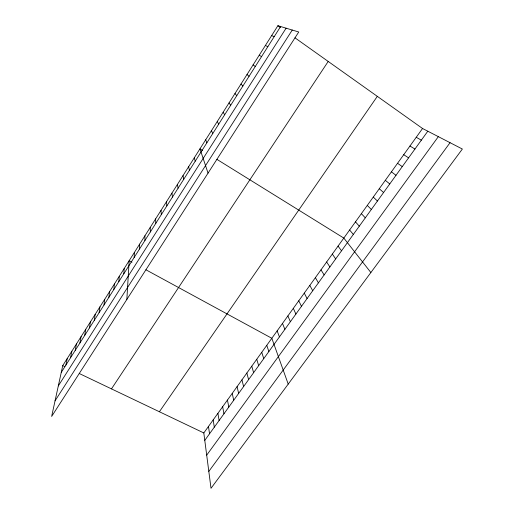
<?xml version="1.0" encoding="UTF-8"?>
<svg xmlns="http://www.w3.org/2000/svg" width="514" height="514" viewBox="0 0 514 514"><rect width="100%" height="100%" fill="white"/><g stroke="black" fill="none" stroke-linecap="round" stroke-linejoin="round"><path stroke-width="0.77" d="M144.909 240.507L144.922 235.785M139.525 249.001L139.635 244.137M134.173 257.43L134.385 252.432M126.849 299.45L129.175 260.669L131.976 262.191M123.823 273.756L124.221 268.494M118.811 281.653L119.299 276.269M113.838 289.498L114.41 283.991M108.891 297.291L109.559 291.656M103.982 305.033L104.734 299.276M99.112 312.718L99.947 306.845M94.268 320.351L95.186 314.362M89.455 327.932L90.458 321.828M84.681 335.469L85.761 329.249M79.933 342.954L81.096 336.619M75.217 350.381L76.464 343.943M70.534 357.77L71.857 351.216M65.882 365.101L67.283 358.444M62.74 365.627L51.638 416.462L298.743 32.003L277.907 25.7L62.74 365.627L64.809 366.611M61.262 372.393L280.631 26.522M58.313 385.905L286.112 28.18M55.049 400.849L292.254 30.037M111.474 388.886L328.208 61.449M159.391 411.753L377.315 96.356M203.814 432.949L422.547 128.5L462.362 149.034L211.01 488.3L203.814 432.949L79.24 373.498M204.778 440.376L427.802 131.211M206.699 455.147L438.339 136.647M208.812 471.402L450.058 142.686M271.63 35.614L274.219 36.635M265.404 45.45L267.852 46.671M145.905 269.773L271.829 338.283L288.213 384.093M416.231 137.289L421.345 140.161M409.96 146.021L414.939 149.041M259.229 55.21L261.536 56.624M202.574 150.467L199.959 148.842L208.041 173.122M216.882 159.34L343.821 238.078L370.87 272.523M403.734 154.688L408.579 157.862M397.547 163.291L402.263 166.613M277.907 25.7L280.355 27.441M294.978 37.83L422.547 128.5M253.094 64.899L255.272 66.505M391.411 171.837L395.992 175.306M385.314 180.318L389.766 183.935M379.261 188.741L383.585 192.506M247.009 74.511L249.059 76.303M373.254 197.106L377.449 201.013M367.285 205.414L371.359 209.455M240.976 84.045L242.891 86.024M361.355 213.663L365.306 217.84M355.47 221.862L359.299 226.173M349.623 229.996L353.336 234.442M234.982 93.516L236.768 95.675M338.058 246.103L341.534 250.806M229.032 102.909L230.696 105.248M332.327 254.07L335.687 258.902M326.641 261.986L329.892 266.946M320.993 269.85L324.128 274.932M223.134 112.238L224.669 114.75M315.384 277.656L318.404 282.861M309.807 285.418L312.724 290.738M217.274 121.49L218.694 124.182M304.275 293.121L307.083 298.557M298.775 300.774L301.474 306.331M293.314 308.374L295.91 314.048M211.46 130.678L212.757 133.537M287.891 315.93L290.378 321.713M282.501 323.428L284.884 329.326M205.69 139.795L206.866 142.821M277.142 330.881L279.43 336.888M266.772 345.324L268.861 351.537M261.748 352.315L263.746 358.631M256.756 359.267L258.658 365.679M194.273 157.824L195.224 161.184M251.789 366.174L253.608 372.689M246.861 373.036L248.59 379.647M241.959 379.859L243.597 386.567M188.632 166.742L189.46 170.262M237.089 386.637L238.637 393.435M232.244 393.377L233.709 400.271M227.439 400.072L228.814 407.056M183.023 175.595L183.749 179.27M222.652 406.728L223.95 413.802M217.904 413.346L219.112 420.51M177.465 184.385L178.075 188.214M213.175 419.919L214.306 427.173M208.485 426.453L209.526 433.79M171.939 193.103L172.447 197.093M166.459 201.764L166.857 205.902M161.017 210.361L161.312 214.646M155.613 218.9L155.806 223.333M150.249 227.374L150.339 231.949"/></g></svg>
